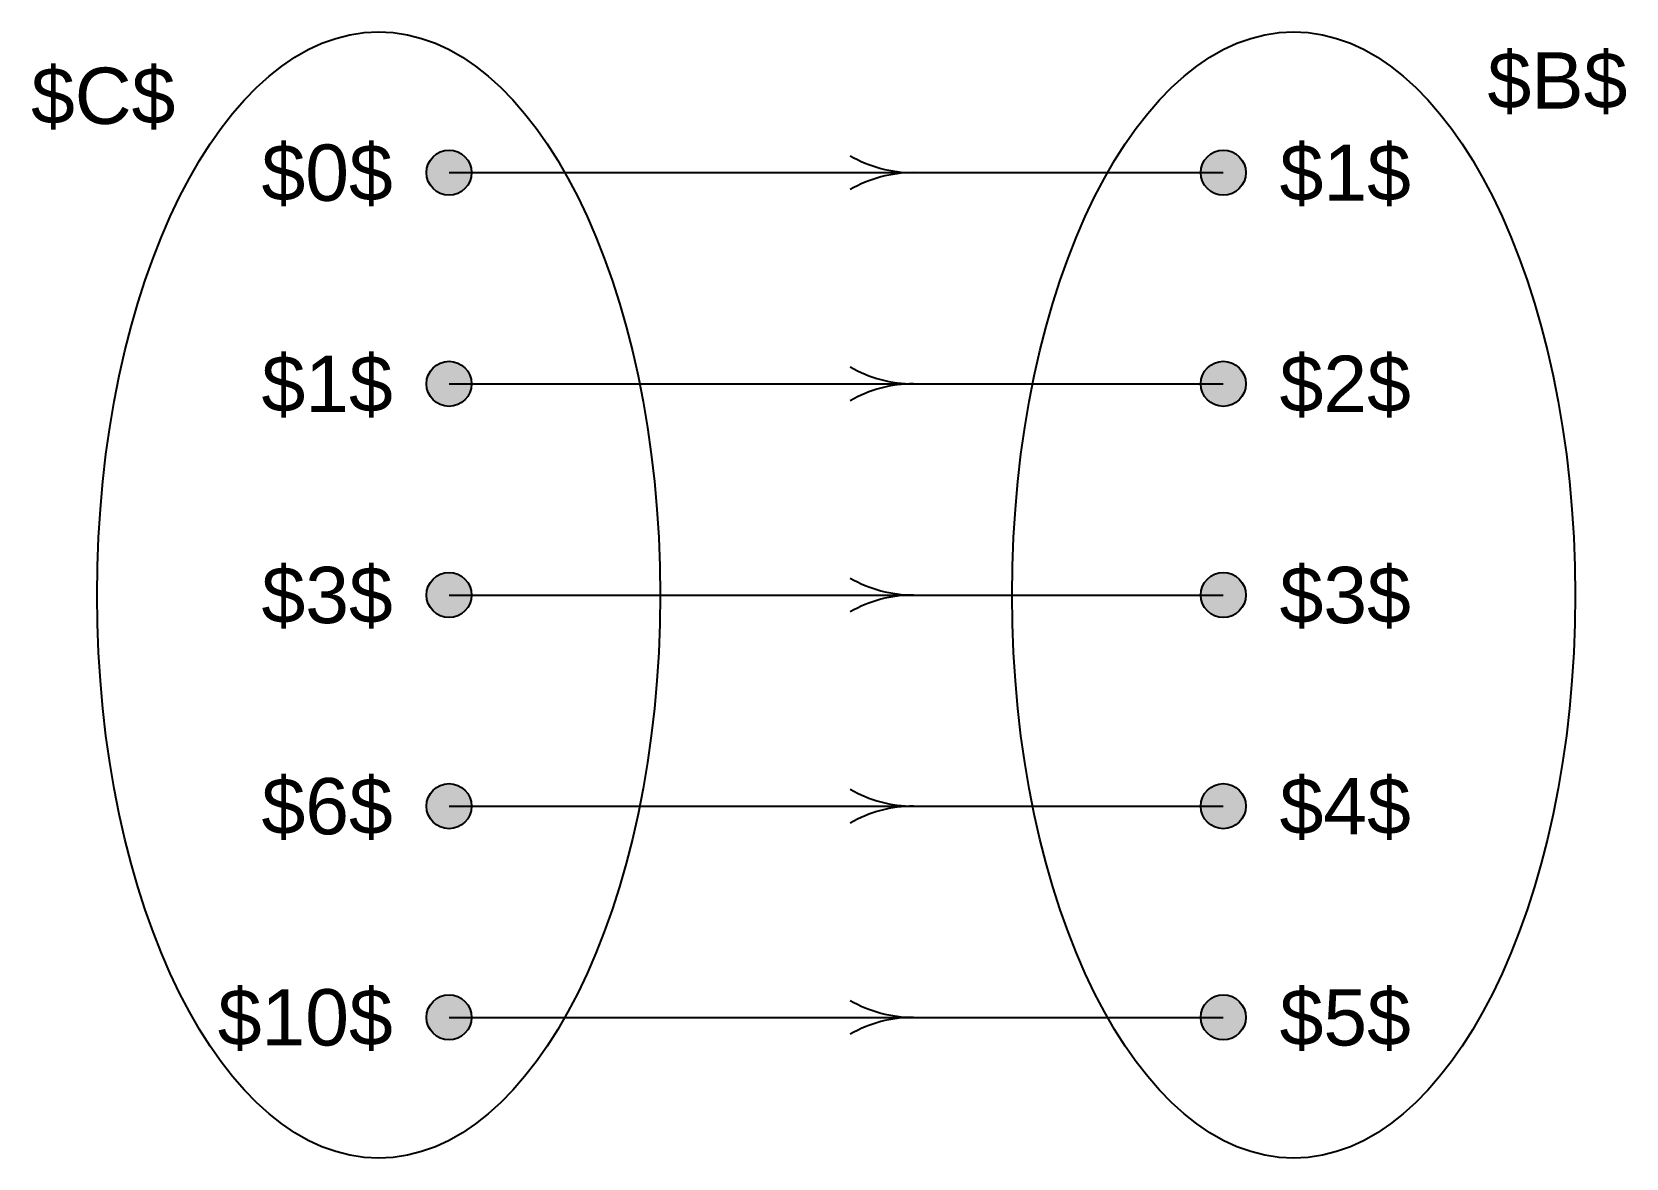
# Model space of a CAD drawing. Header units: inches. Extents: x 127 to 693, y 150 to 550.
import ezdxf
from ezdxf.enums import TextEntityAlignment as Align

# ---------------------------------------------------------------- set-up
doc = ezdxf.new("R2010")
doc.units = ezdxf.units.IN
doc.header["$MEASUREMENT"] = 0
doc.styles.get("Standard").update_dxf_attribs({"font": 'arial.ttf'})

msp = doc.modelspace()

# ---------------------------------------------------------------- hatches: boundary and pattern name
h = msp.add_hatch(color=255)
edge = h.paths.add_edge_path()
edge.add_arc((275, 500), 8, 0, 360)
h = msp.add_hatch(color=255)
edge = h.paths.add_edge_path()
edge.add_arc((550, 500), 8, 0, 360)
h = msp.add_hatch(color=255)
edge = h.paths.add_edge_path()
edge.add_arc((275, 425), 8, 0, 360)
h = msp.add_hatch(color=255)
edge = h.paths.add_edge_path()
edge.add_arc((550, 425), 8, 0, 360)
h = msp.add_hatch(color=255)
edge = h.paths.add_edge_path()
edge.add_arc((275, 350), 8, 0, 360)
h = msp.add_hatch(color=255)
edge = h.paths.add_edge_path()
edge.add_arc((550, 350), 8, 0, 360)
h = msp.add_hatch(color=255)
edge = h.paths.add_edge_path()
edge.add_arc((275, 275), 8, 0, 360)
h = msp.add_hatch(color=255)
edge = h.paths.add_edge_path()
edge.add_arc((550, 275), 8, 0, 360)
h = msp.add_hatch(color=255)
edge = h.paths.add_edge_path()
edge.add_arc((275, 200), 8, 0, 360)
h = msp.add_hatch(color=255)
edge = h.paths.add_edge_path()
edge.add_arc((550, 200), 8, 0, 360)

# ---------------------------------------------------------------- linework, layer by layer
for p, q in [((275, 500), (550, 500)), ((275, 425), (550, 425)), ((275, 350), (550, 350)), ((275, 275), (550, 275)), ((275, 200), (550, 200))]:
    msp.add_line(p, q)
for centre in [(275, 500), (550, 500), (275, 425), (550, 425), (275, 350), (550, 350), (275, 275), (550, 275), (275, 200), (550, 200)]:
    msp.add_circle(centre, 8)
for centre, start, end in [((440, 545), 240, 270), ((440, 455), 90, 120), ((440, 470), 240, 270), ((440, 380), 90, 120), ((440, 395), 240, 270), ((440, 305), 90, 120), ((440, 320), 240, 270), ((440, 230), 90, 120), ((440, 245), 240, 270), ((440, 155), 90, 120)]:
    msp.add_arc(centre, 45, start, end)
for centre in [(250, 350), (575, 350)]:
    msp.add_ellipse(centre, major_axis=(0, 200), ratio=0.5)

# ---------------------------------------------------------------- texts
msp.add_text('$B$', height=20).set_placement((643.83, 516.75), align=Align.BOTTOM_LEFT)
msp.add_text('$C$', height=20).set_placement((177.78, 511.31), align=Align.BOTTOM_RIGHT)
for s, p in [('$0$', (255, 500)), ('$1$', (255, 425)), ('$3$', (255, 350)), ('$6$', (255, 275)), ('$10$', (255, 200))]:
    msp.add_text(s, height=20).set_placement(p, align=Align.MIDDLE_RIGHT)
for s, p in [('$1$', (570, 500)), ('$2$', (570, 425)), ('$3$', (570, 350)), ('$4$', (570, 275)), ('$5$', (570, 200))]:
    msp.add_text(s, height=20).set_placement(p, align=Align.MIDDLE_LEFT)

doc.saveas('drawing.dxf')
